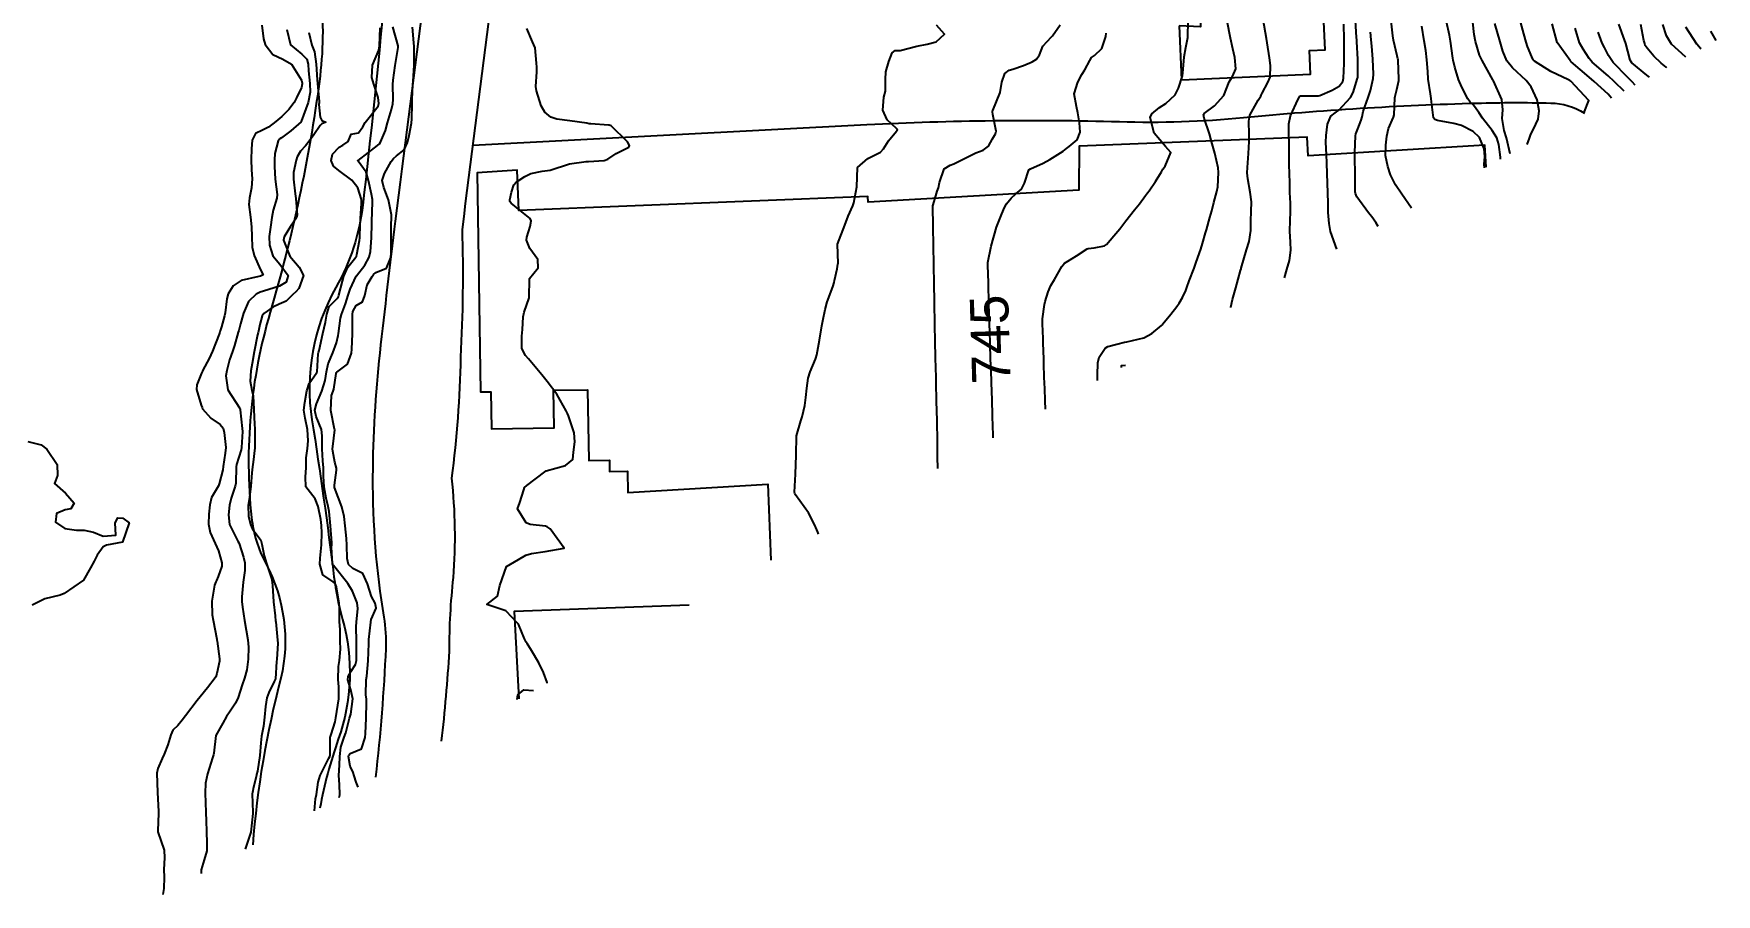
# Model space of a CAD drawing. Header units: metres. Extents: x 318500 to 325275, y 7408834 to 7428799.
# Drawn here: x 321329.1 to 321504.3, y 7408995.9 to 7409085.5 of the extents above; entities that cross this region are included whole.
import ezdxf
from ezdxf.enums import TextEntityAlignment as Align

# ---------------------------------------------------------------- set-up
doc = ezdxf.new("R2010")
doc.units = ezdxf.units.M
doc.header["$MEASUREMENT"] = 0
for name, color, linetype in [('Cotas', 45, 'Continuous'), ('Curvas de Nivel 1m', 11, 'Continuous'), ('Curvas de Nivel 5m', 15, 'Continuous'), ('Edificações', 30, 'Continuous'), ('Hidrografia', 140, 'Continuous'), ('Vias Primárias', 230, 'Continuous'), ('Vias Secundárias', 230, 'Continuous')]:
    doc.layers.add(name, color=color, linetype=linetype)
doc.styles.add('ARIAL', font='arial.ttf')

msp = doc.modelspace()

# ---------------------------------------------------------------- linework, layer by layer
at = {"layer": 'Curvas de Nivel 1m', "flags": 128}
for points, elevation in [([(321434.46, 7409046.43), (321434.43, 7409047.32), (321434.42, 7409047.5), (321434.35, 7409049.32), (321434.34, 7409049.6), (321434.31, 7409051.32), (321434.3, 7409051.67), (321434.23, 7409053.32), (321434.22, 7409053.78), (321434.16, 7409055.33), (321434.17, 7409055.86), (321434.35, 7409057.32), (321434.42, 7409057.64), (321434.74, 7409058.66), (321435.04, 7409059.32), (321435.39, 7409059.95), (321436.16, 7409061.3), (321436.45, 7409061.63), (321436.79, 7409061.85), (321437.68, 7409062.39), (321438.81, 7409063.13), (321438.9, 7409063.17), (321439.52, 7409063.25), (321440.6, 7409063.45), (321440.81, 7409063.57), (321441.59, 7409064.47), (321442.2, 7409065.22), (321442.85, 7409066.04), (321443.75, 7409067.2), (321444.24, 7409067.82), (321444.88, 7409068.68), (321445.09, 7409068.97), (321445.25, 7409069.18), (321445.93, 7409070.14), (321446.53, 7409071.16), (321446.68, 7409071.41), (321446.93, 7409071.75), (321447.51, 7409073.15), (321446.95, 7409073.8), (321445.79, 7409075.17), (321445.38, 7409076.79), (321445.54, 7409077.17), (321446.34, 7409077.84), (321447.01, 7409078.27), (321447.96, 7409079.15), (321448.33, 7409079.84), (321448.72, 7409081.13), (321448.77, 7409081.42), (321448.89, 7409083.13), (321449.09, 7409084.09), (321449.28, 7409085.13), (321449.33, 7409086.93)], 746), ([(321439.89, 7409049.41), (321439.89, 7409049.99), (321439.92, 7409051.25), (321440.04, 7409051.86), (321440.67, 7409052.79), (321440.95, 7409052.97), (321441.89, 7409053.22), (321442.68, 7409053.41), (321442.94, 7409053.46), (321444.69, 7409053.86), (321445.54, 7409054.33), (321446.55, 7409055.16), (321446.63, 7409055.23), (321446.7, 7409055.31), (321447.53, 7409056.33), (321448.14, 7409057.14), (321448.39, 7409057.48), (321448.74, 7409058.07), (321449.07, 7409058.81), (321449.19, 7409059.12), (321449.44, 7409059.8), (321449.93, 7409061.11), (321450.16, 7409061.74), (321450.63, 7409063.1), (321450.82, 7409063.7), (321451.13, 7409064.8), (321451.22, 7409065.1), (321451.57, 7409066.38), (321451.77, 7409067.09), (321452, 7409067.96), (321452.32, 7409069.09), (321452.4, 7409069.58), (321452.49, 7409071.08), (321452.45, 7409071.56), (321452.1, 7409073.09), (321451.75, 7409074.3), (321451.54, 7409075.09), (321450.99, 7409076.72), (321450.91, 7409077.1), (321451, 7409077.21), (321452.08, 7409078.02), (321453.02, 7409079.08), (321453.58, 7409080.53), (321453.95, 7409081.07), (321454.27, 7409081.86), (321454.17, 7409083.06), (321453.98, 7409083.96), (321453.74, 7409085.07), (321453.37, 7409086.83)], 747), ([(321453.75, 7409057.03), (321453.76, 7409057.06), (321453.95, 7409057.86), (321454.28, 7409059.06), (321454.78, 7409060.87), (321454.83, 7409061.05), (321454.85, 7409061.11), (321455.4, 7409063.04), (321455.66, 7409063.88), (321455.86, 7409065.03), (321455.86, 7409066.05), (321455.89, 7409067.03), (321455.9, 7409068.01), (321455.78, 7409069.04), (321455.55, 7409070.41), (321455.48, 7409071.04), (321455.5, 7409071.61), (321455.6, 7409073.04), (321455.68, 7409074.32), (321455.67, 7409075.04), (321455.62, 7409076.41), (321455.75, 7409077.04), (321456.61, 7409078.62), (321456.87, 7409079.02), (321456.93, 7409079.12), (321457.02, 7409079.34), (321457.62, 7409080.44), (321457.85, 7409081.01), (321457.88, 7409082.2), (321457.78, 7409083.01), (321457.54, 7409084.57), (321457.46, 7409085.02), (321457.13, 7409087.02)], 748), ([(321459.34, 7409060.1), (321459.6, 7409060.99), (321459.87, 7409061.91), (321460.01, 7409062.98), (321459.98, 7409063.83), (321459.91, 7409064.98), (321459.94, 7409066.08), (321459.98, 7409066.98), (321459.96, 7409067.9), (321459.92, 7409068.98), (321459.89, 7409070), (321459.86, 7409070.99), (321459.83, 7409071.89), (321459.83, 7409072.99), (321459.82, 7409074.13), (321459.81, 7409074.99), (321459.81, 7409076.16), (321459.96, 7409076.99), (321460.76, 7409078.72), (321460.91, 7409078.97), (321460.96, 7409079.04), (321461.02, 7409079.06), (321462.9, 7409079.06), (321463.02, 7409079.09), (321464.31, 7409079.65), (321465.04, 7409080.05), (321465.41, 7409080.55), (321465.5, 7409080.91), (321465.56, 7409082.42), (321465.56, 7409082.91), (321465.56, 7409083.39), (321465.56, 7409084.91), (321465.52, 7409086.52)], 749), ([(321472.56, 7409067.37), (321471.57, 7409068.83), (321470.9, 7409069.81), (321470.39, 7409070.85), (321470.09, 7409071.69), (321469.85, 7409072.85), (321469.89, 7409073.92), (321469.99, 7409074.85), (321470.19, 7409075.64), (321470.69, 7409076.84), (321470.75, 7409077.09), (321470.83, 7409078.84), (321470.86, 7409079.01), (321471.03, 7409079.7), (321471.25, 7409080.64), (321471.26, 7409080.84), (321471.18, 7409082.74), (321471.17, 7409082.84), (321471.16, 7409082.92), (321471.08, 7409083.23), (321470.71, 7409084.84), (321470.64, 7409085.31), (321470.47, 7409086.85)], 752), ([(321481.83, 7409072.46), (321481.82, 7409072.69), (321481.66, 7409073.99), (321481.47, 7409074.7), (321480.98, 7409075.45), (321479.95, 7409076.72), (321479.59, 7409077.31), (321479.01, 7409078.09), (321478.69, 7409078.41), (321478.45, 7409078.74), (321477.82, 7409079.97), (321477.48, 7409080.75), (321477.07, 7409082.04), (321476.9, 7409082.76), (321476.87, 7409082.98), (321476.63, 7409084.76), (321476.52, 7409085.36), (321476.21, 7409086.77)], 754), ([(321484.62, 7409073.99), (321484.84, 7409074.65), (321484.88, 7409074.75), (321484.97, 7409074.98), (321485.53, 7409076.1), (321485.76, 7409076.64), (321485.86, 7409077.49), (321485.64, 7409078.64), (321485.04, 7409080.01), (321484.52, 7409080.66), (321483.07, 7409081.97), (321482.5, 7409082.69), (321482.07, 7409083.71), (321481.79, 7409084.69), (321481.24, 7409086.59)], 756), ([(321490.52, 7409077.24), (321491.02, 7409078.57), (321489.14, 7409080.6), (321489.05, 7409080.67), (321488.92, 7409080.73), (321487.06, 7409081.59), (321485.36, 7409082.65), (321485.23, 7409082.79), (321485.08, 7409083.13), (321484.65, 7409084.21), (321484.5, 7409084.66), (321484.25, 7409085.52), (321483.96, 7409086.67)], 757), ([(321493.38, 7409078.81), (321493.03, 7409079.23), (321491.58, 7409080.56), (321491.06, 7409081.01), (321489.2, 7409082.6), (321489.14, 7409082.66), (321489.08, 7409082.74), (321487.73, 7409084.61), (321487.21, 7409086.54)], 758), ([(321497.35, 7409080.99), (321497.06, 7409081.22), (321495.51, 7409082.51), (321495.34, 7409082.77), (321495.09, 7409083.72), (321494.88, 7409084.52), (321494.75, 7409084.88), (321494.15, 7409086.53)], 761), ([(321499.14, 7409081.97), (321499.07, 7409082.04), (321498.56, 7409082.47), (321497.78, 7409083.17), (321497.1, 7409084.01), (321496.91, 7409084.31), (321496.85, 7409084.49), (321496.77, 7409084.83), (321496.44, 7409086.5)], 762), ([(321501.14, 7409083.07), (321501.09, 7409083.12), (321499.62, 7409084.45), (321499.11, 7409085.32), (321498.72, 7409086.47)], 763), ([(321352.9, 7409086.41), (321353.08, 7409084.98), (321353.23, 7409084.41), (321354.03, 7409083.37), (321355.06, 7409082.89), (321355.97, 7409082.37), (321357.03, 7409080.7), (321357.09, 7409080.36), (321357.09, 7409080.29), (321357.01, 7409079.94), (321356.5, 7409078.86), (321356.27, 7409078.37), (321355.71, 7409077.65), (321354.98, 7409076.92), (321354.36, 7409076.39), (321353.57, 7409075.8), (321352.96, 7409075.49), (321352.23, 7409075.14), (321351.87, 7409074.43), (321351.8, 7409073.55), (321351.78, 7409072.43), (321351.82, 7409071.35), (321351.88, 7409070.43), (321351.83, 7409069.47), (321351.6, 7409068.43), (321351.53, 7409067.75), (321351.7, 7409066.43), (321351.82, 7409065.43), (321351.86, 7409064.42), (321351.9, 7409063.32), (321352.08, 7409062.42), (321352.76, 7409060.95), (321353.02, 7409060.41), (321352.75, 7409060.27), (321352.57, 7409060.24), (321350.74, 7409059.82), (321349.92, 7409059.27), (321349.39, 7409058.45), (321349.24, 7409057.94), (321349.06, 7409056.46), (321349, 7409056.15), (321348.68, 7409055.02), (321348.55, 7409054.58), (321348.51, 7409054.46), (321348.44, 7409054.24), (321347.76, 7409052.47), (321347.42, 7409051.7), (321346.74, 7409050.49), (321346.7, 7409050.41), (321346.62, 7409050.18), (321346.13, 7409048.96), (321346.08, 7409048.5), (321346.57, 7409046.86), (321346.67, 7409046.6), (321346.73, 7409046.49), (321347.57, 7409045.49), (321348.55, 7409044.83), (321348.85, 7409044.46), (321348.97, 7409044.02), (321349.13, 7409042.45), (321349.09, 7409041.86), (321348.88, 7409040.46), (321348.82, 7409040.11), (321348.46, 7409038.67), (321348.37, 7409038.46), (321347.65, 7409037.26), (321347.48, 7409036.47), (321347.38, 7409035.51), (321347.33, 7409034.48), (321347.51, 7409033.59), (321348.02, 7409032.47), (321348.37, 7409031.69), (321348.74, 7409030.46), (321348.72, 7409030.08), (321348.33, 7409029.01), (321348.17, 7409028.61), (321348.11, 7409028.46), (321347.98, 7409028.13), (321347.67, 7409026.47), (321347.72, 7409025.03), (321347.82, 7409024.47), (321348.2, 7409022.5), (321348.21, 7409022.46), (321348.21, 7409022.43), (321348.24, 7409022.28), (321348.5, 7409020.46), (321348.49, 7409020.19), (321348.2, 7409018.94), (321348.09, 7409018.56), (321348.04, 7409018.46), (321347.22, 7409017.43), (321346.46, 7409016.49), (321346.16, 7409016.1), (321344.93, 7409014.51), (321344.59, 7409014.05), (321344.13, 7409013.52), (321343.63, 7409013.01), (321343.41, 7409012.53), (321343.11, 7409011.51), (321342.72, 7409010.53), (321342.52, 7409010.09), (321342.06, 7409009.04), (321341.96, 7409008.54), (321342.03, 7409006.54), (321342.14, 7409004.54), (321342.14, 7409004.39), (321342.05, 7409002.54), (321342.07, 7409002.44), (321342.71, 7409000.53), (321342.75, 7408999.72), (321342.7, 7408998.53), (321342.71, 7408997.73), (321342.68, 7408996.53), (321342.6, 7408995.93)], 741), ([(321357.79, 7409085.65), (321358.09, 7409084.34), (321358.36, 7409083.64), (321358.56, 7409082.34), (321358.65, 7409080.71), (321358.69, 7409080.34), (321358.87, 7409078.46), (321358.86, 7409078.33), (321358.82, 7409078.17), (321358.98, 7409076.84), (321359.14, 7409076.5), (321359.55, 7409076.32), (321359.13, 7409076.16), (321358.96, 7409075.96), (321358.3, 7409074.99), (321357.81, 7409074.35), (321357.43, 7409073.85), (321356.92, 7409073.29), (321356.57, 7409072.71), (321356.45, 7409072.36), (321356.2, 7409071.06), (321356.18, 7409070.37), (321356.37, 7409068.86), (321356.44, 7409068.36), (321356.57, 7409066.63), (321356.51, 7409066.36), (321355.89, 7409065.44), (321355.2, 7409064.38), (321355.15, 7409064.03), (321355.8, 7409062.37), (321356.76, 7409061.21), (321357.22, 7409060.35), (321356.74, 7409058.99), (321356.44, 7409058.66), (321356.12, 7409058.37), (321355.42, 7409057.67), (321354.71, 7409057.36), (321354.03, 7409057.07), (321353.11, 7409056.4), (321352.94, 7409056.17), (321352.68, 7409055.24), (321352.53, 7409054.55), (321352.5, 7409054.41), (321352.44, 7409054.19), (321352.11, 7409052.42), (321351.87, 7409051.18), (321351.73, 7409050.42), (321351.67, 7409049.36), (321351.86, 7409048.42), (321351.98, 7409047.82), (321352.06, 7409046.42), (321352.13, 7409044.83), (321352.15, 7409044.42), (321352.17, 7409042.76), (321352.16, 7409042.42), (321352, 7409040.91), (321351.93, 7409040.42), (321351.86, 7409039.81), (321351.76, 7409038.42), (321351.6, 7409037.27), (321351.48, 7409036.42), (321351.52, 7409035.31), (321351.71, 7409034.42), (321351.93, 7409033.95), (321352.39, 7409033.34), (321352.77, 7409032.79), (321352.88, 7409032.4), (321353.13, 7409031.17), (321353.38, 7409030.39), (321353.9, 7409028.82), (321353.98, 7409028.39), (321354.01, 7409028.07), (321354.12, 7409026.38), (321354.28, 7409024.92), (321354.33, 7409024.38), (321354.34, 7409024.31), (321354.53, 7409022.38), (321354.54, 7409022.08), (321354.45, 7409020.38), (321354.43, 7409020.16), (321354.3, 7409018.38), (321354.28, 7409018.29), (321354.19, 7409018.1), (321353.63, 7409016.93), (321353.42, 7409016.39), (321353.26, 7409015.5), (321353.17, 7409014.39), (321353.07, 7409013.45), (321352.86, 7409012.4), (321352.78, 7409011.72), (321352.69, 7409010.4), (321352.43, 7409008.77), (321352.35, 7409008.41), (321352.3, 7409008.17), (321352.04, 7409007.08), (321351.91, 7409006.53), (321351.9, 7409006.41), (321351.95, 7409004.46), (321351.95, 7409004.41), (321351.95, 7409004.36), (321351.75, 7409002.41), (321351.31, 7409001.06), (321351.14, 7409000.63)], 739), ([(321358.38, 7409004.61), (321358.48, 7409005.86), (321358.57, 7409006.32), (321358.76, 7409007.6), (321358.95, 7409008.32), (321359.88, 7409010.1), (321359.98, 7409010.3), (321359.99, 7409010.4), (321360.02, 7409012.3), (321360.04, 7409012.37), (321360.11, 7409012.56), (321360.53, 7409013.9), (321360.61, 7409014.3), (321360.8, 7409015.64), (321360.9, 7409016.29), (321360.92, 7409017.55), (321360.83, 7409018.29), (321360.86, 7409019.64), (321360.99, 7409020.29), (321361.09, 7409021.44), (321361.06, 7409022.29), (321361.03, 7409023.52), (321360.99, 7409024.29), (321360.96, 7409025.62), (321360.94, 7409026.29), (321360.68, 7409027.93), (321360.51, 7409028.3), (321360.32, 7409028.47), (321359.23, 7409029.21), (321358.93, 7409030.32), (321358.97, 7409030.93), (321359.11, 7409032.32), (321359.14, 7409033.57), (321359.1, 7409034.32), (321359.03, 7409034.94), (321358.77, 7409036.32), (321358.44, 7409037.11), (321357.46, 7409038.35), (321357.43, 7409039.39), (321357.5, 7409040.34), (321357.51, 7409041.36), (321357.66, 7409042.34), (321357.72, 7409043.14), (321357.66, 7409044.34), (321357.39, 7409045.51), (321357.28, 7409046.35), (321357.35, 7409047.12), (321357.56, 7409048.35), (321357.82, 7409049.12), (321358.62, 7409050.26), (321358.64, 7409050.31), (321358.64, 7409050.33), (321358.77, 7409052.21), (321358.79, 7409052.33), (321358.85, 7409052.53), (321359.23, 7409054.32), (321359.51, 7409055.49), (321359.64, 7409056.32), (321359.89, 7409057.13), (321360.73, 7409057.97), (321360.86, 7409058.17), (321360.91, 7409058.3), (321361.28, 7409059.76), (321361.44, 7409060.29), (321361.85, 7409061.21), (321362.69, 7409062.28), (321362.73, 7409062.33), (321362.78, 7409062.54), (321363.07, 7409064.01), (321363.1, 7409064.28), (321363.1, 7409064.56), (321363.15, 7409066.28), (321363.28, 7409067.84), (321363.26, 7409068.27), (321362.88, 7409069.47), (321362.27, 7409070.29), (321360.9, 7409071.27), (321360.35, 7409071.75), (321360.11, 7409072.31), (321360.23, 7409073), (321360.93, 7409073.71), (321361.31, 7409073.92), (321361.89, 7409074.29), (321362.19, 7409075.05), (321362.95, 7409075.21), (321363.4, 7409075.84), (321363.64, 7409076.27), (321364.99, 7409077.99), (321365.06, 7409078.25), (321365, 7409078.89), (321364.55, 7409080.26), (321364.34, 7409080.95), (321364.42, 7409082.26), (321365.07, 7409083.8), (321365.15, 7409084.25), (321365.22, 7409086.12)], 739), ([(321362.91, 7409007.1), (321362.7, 7409007.62), (321362.49, 7409008.27), (321362.39, 7409008.6), (321362.07, 7409009.26), (321361.93, 7409010.28), (321361.94, 7409010.42), (321362.08, 7409010.6), (321363.28, 7409011.08), (321363.66, 7409012.26), (321363.68, 7409012.69), (321363.74, 7409014.26), (321363.79, 7409015.89), (321363.77, 7409016.26), (321363.72, 7409016.7), (321363.76, 7409018.26), (321363.81, 7409018.64), (321363.95, 7409020.25), (321364.02, 7409022.03), (321364.02, 7409022.25), (321364.03, 7409022.47), (321364.23, 7409024.25), (321364.23, 7409024.29), (321364.27, 7409024.54), (321364.79, 7409025.74), (321364.7, 7409026.24), (321364.31, 7409026.95), (321363.88, 7409028.26), (321363.4, 7409029.33), (321362.35, 7409029.87), (321361.91, 7409030.28), (321361.76, 7409030.88), (321361.75, 7409032.29), (321361.7, 7409032.97), (321361.56, 7409034.29), (321361.45, 7409035.26), (321361.23, 7409036.29), (321360.46, 7409038.27), (321360.45, 7409038.3), (321360.46, 7409038.52), (321360.68, 7409040.1), (321360.67, 7409040.3), (321360.5, 7409040.92), (321360.28, 7409042.07), (321360.26, 7409042.3), (321360.27, 7409042.55), (321360.48, 7409044.3), (321360.47, 7409044.37), (321360.06, 7409046.31), (321360.16, 7409047.88), (321360.3, 7409048.3), (321360.37, 7409048.53), (321360.62, 7409050.14), (321360.65, 7409050.27), (321360.7, 7409050.3), (321361.8, 7409051.12), (321362.22, 7409052.28), (321362.26, 7409052.68), (321362.34, 7409054.28), (321362.34, 7409054.62), (321362.32, 7409056.28), (321362.38, 7409056.6), (321362.71, 7409057.23), (321363.36, 7409057.63), (321363.62, 7409058.27), (321363.87, 7409059.39), (321364.38, 7409060.26), (321364.53, 7409060.47), (321364.76, 7409060.68), (321365.86, 7409061.13), (321366.32, 7409062.23), (321366.34, 7409062.68), (321366.36, 7409064.23), (321366.37, 7409065.77), (321366.39, 7409066.23), (321366.4, 7409066.67), (321366.09, 7409068.23), (321365.59, 7409069.53), (321365.42, 7409070.24), (321365.65, 7409070.99), (321366.34, 7409072.23), (321366.61, 7409072.53), (321366.92, 7409072.81), (321367.71, 7409073.43), (321368.05, 7409074.21), (321368.22, 7409074.94), (321368.46, 7409076.21), (321368.51, 7409076.67), (321368.54, 7409078.2), (321368.54, 7409078.66), (321368.62, 7409080.2), (321368.64, 7409080.59), (321368.75, 7409082.2), (321368.76, 7409082.49), (321368.74, 7409084.2), (321368.7, 7409084.58), (321368.57, 7409086.21)], 741), ([(321382.61, 7409017.93), (321382.59, 7409018), (321382.21, 7409019.04), (321381.71, 7409020.02), (321380.97, 7409021.3), (321380.5, 7409022.04), (321380.4, 7409022.19), (321380.25, 7409022.52), (321379.6, 7409024.05), (321378.29, 7409025.44), (321376.3, 7409026.09), (321377.42, 7409026.97), (321377.66, 7409028.07), (321378.35, 7409030.06), (321379.6, 7409030.8), (321380.37, 7409031.24), (321380.98, 7409031.42), (321382.37, 7409031.61), (321384.38, 7409031.98), (321382.9, 7409034), (321382.61, 7409034.2), (321382.41, 7409034.27), (321380.81, 7409034.43), (321380.42, 7409034.61), (321379.52, 7409036.05), (321379.76, 7409036.73), (321380.16, 7409038.04), (321380.24, 7409038.27), (321380.47, 7409038.49), (321381.35, 7409039.15), (321382.49, 7409040.01), (321384.5, 7409040.59), (321385.27, 7409041.2), (321385.34, 7409041.97), (321385.46, 7409043.04), (321385.4, 7409043.97), (321384.8, 7409045.74), (321384.71, 7409045.98), (321384.57, 7409046.26), (321383.96, 7409047.37), (321383.59, 7409048), (321382.61, 7409049.33), (321382.05, 7409050.02), (321380.64, 7409051.67), (321380.35, 7409052.04), (321379.94, 7409052.76), (321379.94, 7409054.05), (321380.01, 7409054.72), (321380.09, 7409056.05), (321380.21, 7409056.55), (321380.73, 7409058.04), (321380.75, 7409060.04), (321381.64, 7409061.15), (321381.61, 7409062.03), (321380.8, 7409063.16), (321380.44, 7409064.04), (321380.49, 7409064.36), (321380.82, 7409065.44), (321380.93, 7409066.04), (321380.83, 7409066.28), (321379.79, 7409067.11), (321378.86, 7409067.9), (321378.72, 7409068.06), (321378.7, 7409068.23), (321378.87, 7409069.03), (321379.14, 7409069.81), (321379.37, 7409070.06), (321380.28, 7409070.67), (321380.9, 7409070.96), (321382.08, 7409071.2), (321382.9, 7409071.32), (321384.91, 7409071.98), (321386.66, 7409072.21), (321386.91, 7409072.23), (321388.52, 7409072.33), (321388.92, 7409072.47), (321389.79, 7409073.05), (321390.94, 7409073.63), (321391.11, 7409073.73), (321391.18, 7409073.9), (321390.95, 7409074.27), (321389.25, 7409075.93), (321389.04, 7409075.99), (321388.97, 7409076), (321387.15, 7409076.14), (321386.97, 7409076.16), (321386.73, 7409076.21), (321384.97, 7409076.47), (321383.61, 7409076.63), (321382.98, 7409076.84), (321382.34, 7409077.37), (321381.97, 7409078.03), (321381.47, 7409079.57), (321381.41, 7409080.03), (321381.53, 7409081.55), (321381.52, 7409082.03), (321381.49, 7409082.47), (321381.33, 7409084.04), (321381.08, 7409084.69), (321380.47, 7409086.05)], 742), ([(321410.83, 7409033.43), (321410.76, 7409033.63), (321410.65, 7409033.88), (321410.42, 7409034.45), (321409.8, 7409035.65), (321408.46, 7409037.52), (321408.37, 7409037.66), (321408.34, 7409037.79), (321408.45, 7409039.66), (321408.51, 7409041.66), (321408.54, 7409043.66), (321409.01, 7409045.21), (321409.13, 7409045.65), (321409.41, 7409046.82), (321409.52, 7409047.65), (321409.62, 7409048.64), (321409.77, 7409049.65), (321409.96, 7409050.32), (321410.52, 7409051.64), (321410.55, 7409051.74), (321410.65, 7409052.11), (321410.95, 7409053.64), (321411.2, 7409055.13), (321411.29, 7409055.63), (321411.52, 7409056.83), (321411.74, 7409057.62), (321412.32, 7409059.19), (321412.46, 7409059.61), (321412.52, 7409059.84), (321412.77, 7409061.04), (321412.86, 7409061.53), (321412.87, 7409061.61), (321412.81, 7409063.61), (321413.57, 7409065.6), (321413.92, 7409066.52), (321414.41, 7409067.59), (321414.53, 7409067.92), (321414.82, 7409069.58), (321414.91, 7409071.58), (321415.96, 7409072.53), (321416.93, 7409073.02), (321417.28, 7409073.21), (321417.59, 7409073.55), (321418.11, 7409074.39), (321418.97, 7409075.37), (321419.04, 7409075.46), (321419.06, 7409075.53), (321419.04, 7409075.6), (321418.97, 7409075.67), (321418, 7409076.57), (321417.55, 7409077.55), (321417.65, 7409078.91), (321417.82, 7409079.55), (321417.81, 7409080.77), (321417.84, 7409081.55), (321418.16, 7409082.64), (321418.5, 7409083.54), (321418.82, 7409083.78), (321419.07, 7409083.78), (321419.34, 7409083.79), (321421.09, 7409084.22), (321422.15, 7409084.43), (321423.09, 7409084.69), (321423.95, 7409085.47), (321423.11, 7409086.41)], 743), ([(321423.26, 7409040.27), (321423.24, 7409041.47), (321423.24, 7409042.76), (321423.23, 7409043.47), (321423.2, 7409044.83), (321423.18, 7409045.47), (321423.16, 7409046.06), (321423.13, 7409047.47), (321423.09, 7409049), (321423.08, 7409049.47), (321423.04, 7409051.07), (321423.03, 7409051.47), (321423.02, 7409051.84), (321422.98, 7409053.48), (321422.95, 7409055.22), (321422.95, 7409055.48), (321422.92, 7409057.29), (321422.91, 7409057.48), (321422.9, 7409057.65), (321422.87, 7409059.48), (321422.84, 7409061.42), (321422.84, 7409061.48), (321422.81, 7409063.48), (321422.76, 7409065.41), (321422.76, 7409065.48), (321422.76, 7409065.55), (321422.73, 7409067.48), (321422.75, 7409067.59), (321422.87, 7409068.06), (321423.21, 7409069.15), (321423.33, 7409069.47), (321423.44, 7409070.02), (321423.93, 7409071.46), (321424.54, 7409071.83), (321424.92, 7409071.99), (321425.89, 7409072.47), (321426.93, 7409072.99), (321427.23, 7409073.12), (321427.98, 7409073.41), (321428.53, 7409073.82), (321428.96, 7409074.57), (321429.25, 7409075.11), (321429.32, 7409075.39), (321429, 7409077.11), (321428.94, 7409077.4), (321428.95, 7409077.45), (321429, 7409077.54), (321429.74, 7409079.39), (321429.94, 7409080.48), (321430.22, 7409081.38), (321430.7, 7409081.73), (321431.06, 7409081.85), (321432.19, 7409082.23), (321433.07, 7409082.61), (321433.53, 7409082.87), (321433.84, 7409083.33), (321434.18, 7409084.24), (321435.1, 7409085.21), (321435.19, 7409085.32), (321435.98, 7409086.44)], 744), ([(321469.1, 7409065.46), (321468.85, 7409065.87), (321468.44, 7409066.45), (321468.09, 7409066.87), (321466.88, 7409068.53), (321466.74, 7409068.89), (321466.72, 7409069.07), (321466.7, 7409070.89), (321466.68, 7409072.64), (321466.68, 7409072.89), (321466.68, 7409073.15), (321466.73, 7409074.89), (321466.77, 7409075.1), (321466.98, 7409075.63), (321467.34, 7409076.54), (321467.42, 7409076.88), (321467.55, 7409077.43), (321468.07, 7409078.87), (321468.3, 7409079.6), (321468.58, 7409080.87), (321468.61, 7409081.31), (321468.56, 7409082.87), (321468.45, 7409084.22), (321468.38, 7409084.87), (321468.29, 7409085.7)], 751), ([(321480.18, 7409071.55), (321480.15, 7409071.93), (321480.19, 7409072.71), (321480.13, 7409073.53), (321479.64, 7409074.72), (321478.98, 7409075.35), (321477.77, 7409075.96), (321476.99, 7409076.19), (321475.27, 7409076.5), (321475, 7409076.6), (321474.87, 7409076.78), (321474.65, 7409078.42), (321474.62, 7409078.79), (321474.56, 7409079.25), (321474.32, 7409080.79), (321474.26, 7409081.6), (321474.18, 7409082.79), (321474.06, 7409083.77), (321473.89, 7409084.8), (321473.63, 7409086.3)], 753), ([(321494.71, 7409079.54), (321493.72, 7409080.53), (321493.06, 7409081.13), (321491.37, 7409082.57), (321491.23, 7409082.72), (321491.08, 7409082.95), (321490.43, 7409083.91), (321490.05, 7409084.59), (321489.61, 7409086.1)], 759), ([(321502.72, 7409083.94), (321502.67, 7409083.99), (321502.26, 7409084.42), (321501.13, 7409086.21)], 764), ([(321328.52, 7409043.08), (321329.92, 7409042.71), (321330.5, 7409042.29), (321331.57, 7409040.69), (321331.62, 7409039.54), (321331.31, 7409038.69), (321332.44, 7409037.68), (321333.34, 7409036.67), (321333.02, 7409036.07), (321332.42, 7409035.96), (321331.53, 7409035.57), (321331.4, 7409034.69), (321332.39, 7409034.03), (321333.59, 7409033.86), (321334.39, 7409033.83), (321335.38, 7409033.62), (321336.39, 7409033.23), (321337.68, 7409033.31), (321337.62, 7409034.61), (321337.89, 7409035.13), (321338.41, 7409035.09), (321339.09, 7409034.59), (321338.38, 7409032.6), (321336.71, 7409032.28), (321336.37, 7409032.1), (321335.75, 7409031.24), (321335.44, 7409030.63), (321335.05, 7409029.93), (321334.32, 7409028.65), (321332.31, 7409027.26), (321331.9, 7409027.09), (321330.3, 7409026.7), (321328.98, 7409026.03)], 742), ([(321379.46, 7409016.2), (321379.53, 7409016.69), (321380.18, 7409017.21), (321381.18, 7409017.14)], 742)]:
    msp.add_lwpolyline(points, dxfattribs=dict(at, elevation=elevation))
at = {"layer": 'Curvas de Nivel 5m', "flags": 128}
for points, elevation in [([(321464.79, 7409063.1), (321464.15, 7409064.93), (321463.99, 7409065.78), (321463.91, 7409066.93), (321463.88, 7409067.93), (321463.86, 7409068.93), (321463.83, 7409070.01), (321463.8, 7409070.93), (321463.77, 7409072.1), (321463.73, 7409072.93), (321463.67, 7409074.22), (321463.68, 7409074.93), (321463.81, 7409076.11), (321464.17, 7409076.93), (321464.64, 7409077.29), (321465.01, 7409077.56), (321466.23, 7409078.9), (321466.51, 7409079.42), (321466.96, 7409080.89), (321466.97, 7409080.98), (321466.99, 7409082.89), (321466.89, 7409084.68), (321466.88, 7409084.89), (321466.86, 7409085.13), (321466.74, 7409086.9)], 750), ([(321482.85, 7409073.02), (321482.46, 7409074.69), (321482.21, 7409075.46), (321482.01, 7409076.69), (321482.09, 7409077.61), (321481.97, 7409078.69), (321481.12, 7409080.63), (321481.08, 7409080.7), (321481.05, 7409080.74), (321479.91, 7409082.72), (321479.65, 7409083.29), (321479.24, 7409084.73), (321479.11, 7409085.45), (321478.96, 7409086.73)], 755), ([(321355.51, 7409085.96), (321355.89, 7409084.37), (321357.06, 7409083.4), (321357.57, 7409082.87), (321357.7, 7409082.35), (321357.74, 7409081.65), (321357.89, 7409080.35), (321357.93, 7409079.43), (321357.73, 7409078.35), (321357, 7409076.39), (321356.99, 7409076.36), (321355.9, 7409075.42), (321354.94, 7409074.69), (321354.76, 7409074.57), (321354.6, 7409074.39), (321354.24, 7409073.07), (321354.2, 7409072.39), (321354.22, 7409071.7), (321354.28, 7409070.39), (321354.47, 7409068.78), (321354.45, 7409068.39), (321354.08, 7409067.16), (321353.94, 7409066.39), (321353.79, 7409065.37), (321353.67, 7409064.4), (321353.68, 7409063.51), (321354.05, 7409062.39), (321354.77, 7409061.54), (321355.63, 7409060.37), (321355.44, 7409059.67), (321354.74, 7409059.26), (321353.07, 7409058.74), (321352.73, 7409058.63), (321352.29, 7409058.42), (321351.51, 7409057.64), (321350.99, 7409056.44), (321350.93, 7409056.2), (321350.68, 7409055.31), (321350.49, 7409054.62), (321350.44, 7409054.44), (321350.03, 7409053.08), (321349.82, 7409052.45), (321349.53, 7409051.56), (321349.23, 7409050.45), (321349.14, 7409049.92), (321349.34, 7409048.45), (321350.57, 7409046.57), (321350.62, 7409046.49), (321350.63, 7409046.44), (321350.63, 7409046.37), (321350.86, 7409044.44), (321350.87, 7409044.1), (321350.77, 7409042.44), (321350.73, 7409042.21), (321350.5, 7409041.45), (321350.26, 7409040.67), (321350.22, 7409040.44), (321350.18, 7409038.73), (321350.13, 7409038.44), (321349.7, 7409037.19), (321349.53, 7409036.45), (321349.42, 7409035.44), (321349.54, 7409034.45), (321350.38, 7409032.69), (321350.48, 7409032.54), (321350.53, 7409032.44), (321350.98, 7409031.05), (321351.11, 7409030.43), (321351.12, 7409029.64), (321350.96, 7409028.43), (321350.8, 7409026.92), (321350.81, 7409026.43), (321350.88, 7409025.84), (321351.1, 7409024.43), (321351.26, 7409023.42), (321351.43, 7409022.42), (321351.49, 7409021.68), (321351.46, 7409020.42), (321351.32, 7409019.3), (321351.08, 7409018.43), (321350.85, 7409017.76), (321350.42, 7409016.44), (321350.15, 7409015.82), (321349.59, 7409015), (321349.21, 7409014.45), (321348.83, 7409013.76), (321348.11, 7409012.46), (321347.91, 7409010.64), (321347.87, 7409010.46), (321347.76, 7409010.15), (321347.22, 7409008.47), (321347.03, 7409007.49), (321346.98, 7409006.48), (321347.02, 7409005.48), (321347.07, 7409004.47), (321347.1, 7409003.58), (321347.13, 7409002.47), (321347.18, 7409001.25), (321347.16, 7409000.47), (321346.9, 7408999.51), (321346.59, 7408998.48), (321346.56, 7408998.11)], 740), ([(321360.93, 7409006.01), (321361.01, 7409006.29), (321360.97, 7409007.37), (321360.89, 7409008.29), (321360.98, 7409009.38), (321361.02, 7409010.29), (321361.11, 7409011.27), (321361.47, 7409012.29), (321361.64, 7409012.76), (321362.03, 7409014.28), (321362.06, 7409014.37), (321362.14, 7409014.7), (321362.35, 7409016.28), (321362.17, 7409017.24), (321361.86, 7409018.28), (321361.87, 7409018.61), (321362.2, 7409019.17), (321362.64, 7409019.85), (321362.73, 7409020.27), (321362.74, 7409020.79), (321362.73, 7409022.27), (321362.72, 7409023.82), (321362.74, 7409024.27), (321362.88, 7409025.68), (321362.82, 7409026.27), (321362.32, 7409027.49), (321361.83, 7409028.28), (321360.35, 7409030.15), (321360.28, 7409030.23), (321360.26, 7409030.3), (321360.16, 7409032.09), (321360.17, 7409032.3), (321360.17, 7409032.51), (321360.05, 7409034.31), (321359.9, 7409035.79), (321359.81, 7409036.31), (321359.59, 7409037.17), (321359.37, 7409038.32), (321359.31, 7409039.48), (321359.3, 7409040.32), (321359.24, 7409041.06), (321359.17, 7409042.32), (321359.18, 7409043.67), (321359.11, 7409044.32), (321358.56, 7409045.68), (321358.41, 7409046.33), (321358.58, 7409046.99), (321359.15, 7409048.32), (321359.48, 7409049.44), (321359.62, 7409050.32), (321359.8, 7409051.15), (321360.28, 7409052.31), (321360.66, 7409053.33), (321360.85, 7409054.12), (321360.88, 7409054.3), (321361.08, 7409055.91), (321361.17, 7409056.3), (321361.59, 7409057.41), (321361.89, 7409058.29), (321362.1, 7409058.92), (321362.72, 7409060.28), (321362.73, 7409060.3), (321362.75, 7409060.32), (321363.61, 7409061.42), (321364.07, 7409062.26), (321364.21, 7409062.84), (321364.29, 7409064.26), (321364.33, 7409065.76), (321364.34, 7409066.26), (321364.37, 7409066.72), (321364.41, 7409068.26), (321364.32, 7409068.81), (321363.99, 7409070.26), (321363.76, 7409071.12), (321362.91, 7409072.24), (321362.88, 7409072.28), (321362.88, 7409072.31), (321362.91, 7409072.33), (321364.01, 7409073.17), (321364.93, 7409073.88), (321365.13, 7409074.05), (321365.26, 7409074.25), (321365.75, 7409075.45), (321365.99, 7409076.23), (321366.39, 7409077.63), (321366.53, 7409078.23), (321366.56, 7409078.66), (321366.54, 7409080.23), (321366.56, 7409080.69), (321366.76, 7409082.22), (321367.07, 7409084.09), (321367.09, 7409084.2), (321367.09, 7409084.22), (321367.07, 7409084.27), (321366.52, 7409086.23)], 740), ([(321429.03, 7409043.44), (321428.98, 7409044.98), (321428.96, 7409045.39), (321428.95, 7409045.77), (321428.91, 7409047.4), (321428.85, 7409049.17), (321428.84, 7409049.4), (321428.77, 7409051.28), (321428.76, 7409051.4), (321428.76, 7409051.51), (321428.72, 7409053.4), (321428.68, 7409054.4), (321428.64, 7409055.4), (321428.64, 7409055.46), (321428.57, 7409057.4), (321428.56, 7409057.57), (321428.53, 7409059.4), (321428.52, 7409059.64), (321428.45, 7409061.4), (321428.47, 7409061.72), (321428.81, 7409063.4), (321429.38, 7409065.39), (321429.8, 7409066.43), (321430.17, 7409067.38), (321430.41, 7409067.83), (321430.88, 7409068.4), (321431.39, 7409068.86), (321431.97, 7409069.35), (321432.3, 7409069.95), (321432.74, 7409071.34), (321432.92, 7409071.46), (321434.21, 7409072.05), (321434.93, 7409072.42), (321436.31, 7409073.3), (321436.67, 7409073.57), (321436.95, 7409073.78), (321437.76, 7409074.47), (321438.09, 7409075.27), (321438.02, 7409076.24), (321437.84, 7409077.28), (321437.68, 7409077.95), (321437.46, 7409079.28), (321437.83, 7409080.48), (321438.26, 7409081.27), (321438.55, 7409081.78), (321439.07, 7409082.75), (321439.27, 7409083.06), (321439.58, 7409083.26), (321440.35, 7409083.98), (321440.75, 7409085.24), (321440.77, 7409085.58)], 745), ([(321495.86, 7409080.17), (321495.54, 7409080.51), (321495.06, 7409080.99), (321493.56, 7409082.54), (321493.09, 7409083.25), (321492.65, 7409084.1), (321492.42, 7409084.55), (321492.01, 7409085.67)], 760), ([(321504.3, 7409084.81), (321503.73, 7409085.8)], 765)]:
    msp.add_lwpolyline(points, dxfattribs=dict(at, elevation=elevation))
at = {"layer": 'Edificações'}
msp.add_lwpolyline([(321448.37, 7409086.34), (321448.62, 7409080.72), (321462.07, 7409081.32), (321461.96, 7409083.76), (321463.57, 7409083.83), (321463.21, 7409091.93), (321450.38, 7409091.36), (321450.6, 7409086.24)], close=True, dxfattribs=at)
for points in [[(321480.34, 7409071.64), (321480.2, 7409073.92), (321461.83, 7409072.8), (321461.71, 7409074.76), (321437.99, 7409073.81), (321437.94, 7409069.23), (321416.01, 7409067.98), (321415.97, 7409068.59), (321379.64, 7409067.13), (321379.47, 7409071.32), (321375.3, 7409071.03), (321375.67, 7409048.25), (321376.74, 7409048.26), (321376.8, 7409044.39), (321383.32, 7409044.5), (321383.25, 7409048.41), (321386.8, 7409048.46), (321386.92, 7409041.11), (321389.07, 7409041.14), (321389.09, 7409039.94), (321390.96, 7409039.97), (321391, 7409037.77), (321405.56, 7409038.62), (321405.88, 7409030.72)], [(321442.38, 7409050.78), (321442.38, 7409050.99), (321442.8, 7409051.01)], [(321397.37, 7409026.04), (321379.17, 7409025.36), (321379.63, 7409016.28)]]:
    msp.add_lwpolyline(points, dxfattribs=at)
at = {"layer": 'Hidrografia'}
for points in [[(321336.02, 7409264.37, -0.01267), (321341.29, 7409236.3, 0.047141), (321345.98, 7409218.24, -0.071633), (321348.2, 7409207.63, 0.024333), (321349.76, 7409193.66, 0.015446), (321351.42, 7409185.06, -0.135152), (321350.85, 7409172.83, 0.130903), (321350.57, 7409167.78, -0.110301), (321350.53, 7409165.46, 0.031806), (321349.24, 7409157.96, 0.079155), (321349.68, 7409149.35, -0.074463), (321349.87, 7409146.12, 0.047327), (321349.97, 7409130.16, 0.060157), (321355.98, 7409103.36, -0.060172), (321359.02, 7409089.8, -0.058302), (321358.88, 7409080.56, -0.038697), (321353.76, 7409056.53, 0.098597), (321351.82, 7409035.16, 0.096761), (321353.3, 7409030.37, -0.181962), (321354.88, 7409018.43, 0.046118), (321351.95, 7409001.07, 0.046118)], [(321343.49, 7409264.04, -0.081958), (321344.33, 7409258.79, 0.067038), (321347.02, 7409238.2, -0.025741), (321354.79, 7409202.16, -0.055345), (321356.82, 7409161.79, 0.129331), (321358.35, 7409154.11, -0.082226), (321359.68, 7409149.68), (321365.54, 7409103.76), (321365.01, 7409101.82, 0.135128), (321365.01, 7409096.55, -0.091172), (321365.65, 7409089.19, -0.00462), (321363.4, 7409067.67, -0.100851), (321360.61, 7409059.12, 0.169692), (321358.11, 7409045.32, -0.008849), (321360.4, 7409028.99, 0.037718), (321361.29, 7409024.54, -0.154874), (321360.85, 7409012.08, 0.038142), (321358.93, 7409004.91, 0.038142)]]:
    msp.add_lwpolyline(points, format="xyb", dxfattribs=at)
at = {"layer": 'Vias Primárias'}
for points in [[(321371.6, 7409011.87, 0.014908), (321372.42, 7409021.26, -0.028015), (321372.84, 7409028.9, 0.046774), (321372.67, 7409039.27, 0.028894), (321373.61, 7409051.85, 0.02048), (321373.77, 7409065.16, -0.001468), (321376.53, 7409086.79, 0.099126), (321376.12, 7409092.97, -0.085514), (321375.81, 7409096.18, 0.026931), (321376.22, 7409114.57, 0.004243), (321376.14, 7409116.56)], [(321364.76, 7409008.12, 0.017916), (321365.82, 7409021.53, 0.051826), (321365.62, 7409024.79, -0.042393), (321364.46, 7409039.39, -0.026292), (321365.2, 7409052.27, -0.003438), (321366.82, 7409066.02, -0.001468), (321369.59, 7409087.7, 0.099126)]]:
    msp.add_lwpolyline(points, format="xyb", dxfattribs=at)
at = {"layer": 'Vias Secundárias', "flags": 128}
msp.add_lwpolyline([(321374.87, 7409073.92), (321415.87, 7409076.06, -0.020391), (321442.16, 7409076.37, 0.031304), (321455.09, 7409076.8, -0.017244), (321479.37, 7409078.3, -0.012253), (321487.06, 7409078.31, -0.135216), (321490.57, 7409077.26, -0.135216)], format="xyb", dxfattribs=at)

# ---------------------------------------------------------------- texts
at = {"layer": 'Cotas', "style": 'ARIAL'}
msp.add_text('745', height=4, rotation=91.7165, dxfattribs=at).set_placement((321428.71, 7409053.69, 745), align=Align.MIDDLE_CENTER)

doc.saveas('drawing.dxf')
